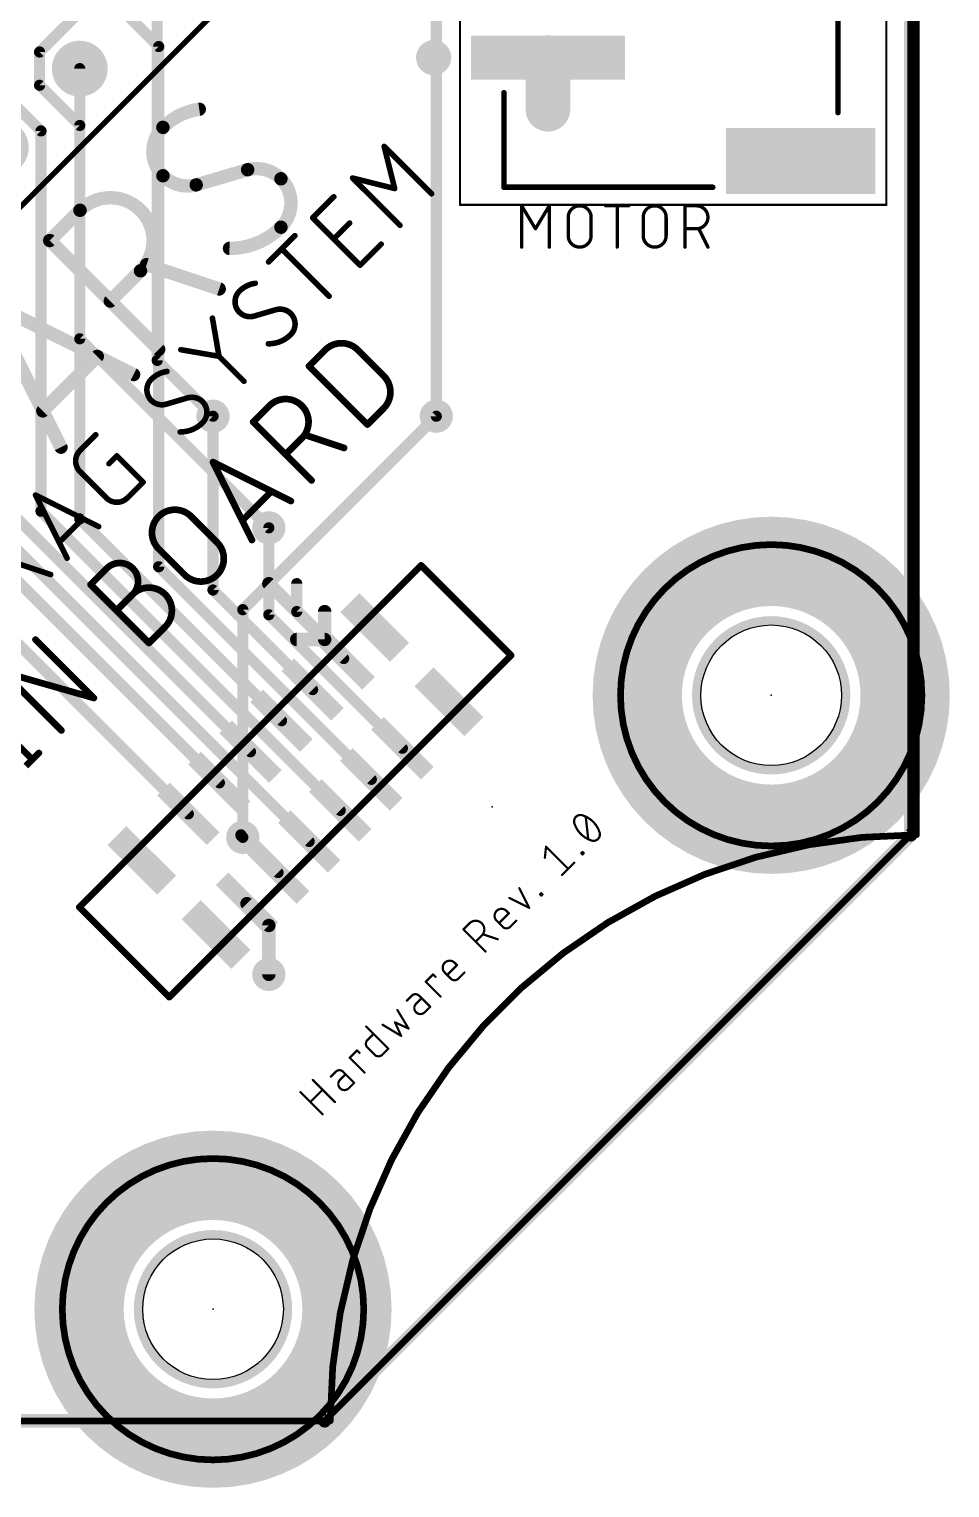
# Model space of a CAD drawing. Extents: x -0.06 to 2.46, y -0.06 to 2.46.
# Drawn here: x 1.635 to 2.46, y -0.06 to 1.247 of the extents above; entities that cross this region are included whole.
import ezdxf

# ---------------------------------------------------------------- set-up
doc = ezdxf.new("R2010")
doc.units = 0
for name, color, linetype in [('1', 22, 'CONTINUOUS'), ('16', 175, 'CONTINUOUS'), ('17', 82, 'CONTINUOUS'), ('18', 82, 'CONTINUOUS'), ('20', 30, 'CONTINUOUS'), ('21', 253, 'CONTINUOUS'), ('23', 7, 'CONTINUOUS'), ('39', 22, 'CONTINUOUS'), ('40', 175, 'CONTINUOUS'), ('41', 22, 'CONTINUOUS'), ('42', 175, 'CONTINUOUS'), ('43', 82, 'CONTINUOUS')]:
    doc.layers.add(name, color=color, linetype=linetype)

# ---------------------------------------------------------------- blocks, each defined once
blk = doc.blocks.new('RECT')
blk.add_solid([(-0.5, -0.5), (0.5, -0.5), (-0.5, 0.5), (0.5, 0.5)])
blk = doc.blocks.new('ROUNDP')
at = {"const_width": 0.5}
blk.add_lwpolyline([(0, -0.25, 1), (0, 0.25, 1), (0, -0.25)], format="xyb", dxfattribs=at)
blk = doc.blocks.new('ROUNDV')
at = {"const_width": 0.5}
blk.add_lwpolyline([(0, -0.25, 1), (0, 0.25, 1), (0, -0.25)], format="xyb", dxfattribs=at)

msp = doc.modelspace()

# ---------------------------------------------------------------- linework, layer by layer
at = {"layer": '1'}
for points, const_width in [([(2.425, 0.525), (2.425, 2.425)], 0.012), ([(2, 0.9), (2, 1.530761)], 0.01), ([(1.751346, 1.231195), (1.715345, 1.267195)], 0.01), ([(1.644635, 1.226308), (1.680635, 1.262308)], 0.01), ([(1.644635, 1.196484), (1.644635, 1.226308)], 0.01), ([(1.751346, 0.765138), (1.751346, 1.231195)], 0.01), ([(2.1, 1.22126), (2.1, 1.175)], 0.04), ([(1.680635, 1.160484), (1.644635, 1.196484)], 0.01), ([(1.645925, 1.155597), (1.625, 1.176522)], 0.01), ([(1.680635, 0.80801), (1.680635, 1.160484)], 0.01), ([(1.645925, 0.814881), (1.645925, 1.155597)], 0.01), ([(1.805708, 0.571581), (1.427, 0.950289)], 0.01), ([(1.8, 0.744322), (1.8, 0.9)], 0.01), ([(1.77787, 0.543742), (1.429058, 0.892553)], 0.01), ([(1.525, 0.880128), (1.886096, 0.519032)], 0.01), ([(1.833547, 0.599419), (1.575214, 0.857753)], 0.01), ([(1.913935, 0.546871), (1.645925, 0.814881)], 0.01), ([(1.861386, 0.627258), (1.680635, 0.80801)], 0.01), ([(1.85, 0.722161), (1.85, 0.8)], 0.01), ([(1.941774, 0.57471), (1.751346, 0.765138)], 0.01), ([(1.889225, 0.655097), (1.8, 0.744322)], 0.01), ([(1.875, 0.725), (1.875, 0.75)], 0.01), ([(1.969612, 0.602549), (1.85, 0.722161)], 0.01), ([(1.917064, 0.682936), (1.875, 0.725)], 0.01), ([(1.825, 0.52445), (1.825, 0.525)], 0.01), ([(1.858257, 0.491193), (1.825, 0.52445)], 0.01), ([(1.825, 0.52445), (1.825, 0.52445)], 0.01), ([(1.825, 0.52445), (1.82669, 0.52276)], 0.01), ([(1.9, 0), (2.425, 0.525)], 0.012), ([(1.830418, 0.463354), (1.85, 0.443773)], 0.012), ([(1.85, 0.443773), (1.85, 0.4)], 0.012), ([(0, 0), (1.9, 0)], 0.012)]:
    msp.add_lwpolyline(points, dxfattribs=dict(at, const_width=const_width))
for points, const_width in [([(1.647135, 1.226308, 1), (1.642135, 1.226308)], 0.005), ([(1.642867, 1.228076, 1), (1.646402, 1.22454)], 0.005), ([(1.753846, 1.231195, 1), (1.748846, 1.231195)], 0.005), ([(1.749578, 1.229427, 1), (1.753113, 1.232963)], 0.005), ([(2.11, 1.22126, 1), (2.09, 1.22126)], 0.02), ([(1.646402, 1.198252, 1), (1.642867, 1.194717)], 0.005), ([(1.642135, 1.196484, 1), (1.647135, 1.196484)], 0.005), ([(2.09, 1.175, 1), (2.11, 1.175)], 0.02), ([(1.683135, 1.160484, 1), (1.678135, 1.160484)], 0.005), ([(1.678867, 1.158716, 1), (1.682403, 1.162252)], 0.005), ([(1.648425, 1.155597, 1), (1.643425, 1.155597)], 0.005), ([(1.644157, 1.153829, 1), (1.647692, 1.157365)], 0.005), ([(1.8025, 0.9, 1), (1.7975, 0.9)], 0.005), ([(1.9975, 0.9, 1), (2.0025, 0.9)], 0.005), ([(1.647692, 0.816649, 1), (1.644157, 0.813113)], 0.005), ([(1.643425, 0.814881, 1), (1.648425, 0.814881)], 0.005), ([(1.682403, 0.809777, 1), (1.678867, 0.806242)], 0.005), ([(1.678135, 0.80801, 1), (1.683135, 0.80801)], 0.005), ([(1.8525, 0.8, 1), (1.8475, 0.8)], 0.005), ([(1.753113, 0.766905, 1), (1.749578, 0.76337)], 0.005), ([(1.748846, 0.765138, 1), (1.753846, 0.765138)], 0.005), ([(1.801768, 0.74609, 1), (1.798232, 0.742554)], 0.005), ([(1.7975, 0.744322, 1), (1.8025, 0.744322)], 0.005), ([(1.8775, 0.75, 1), (1.8725, 0.75)], 0.005), ([(1.851768, 0.723929, 1), (1.848232, 0.720393)], 0.005), ([(1.8475, 0.722161, 1), (1.8525, 0.722161)], 0.005), ([(1.876768, 0.726768, 1), (1.873232, 0.723232)], 0.005), ([(1.8725, 0.725, 1), (1.8775, 0.725)], 0.005), ([(1.915296, 0.681168, 1), (1.918832, 0.684704)], 0.005), ([(1.887457, 0.653329, 1), (1.890993, 0.656865)], 0.005), ([(1.859618, 0.625491, 1), (1.863154, 0.629026)], 0.005), ([(1.83178, 0.597652, 1), (1.835315, 0.601187)], 0.005), ([(1.967845, 0.600781, 1), (1.97138, 0.604316)], 0.005), ([(1.803941, 0.569813, 1), (1.807476, 0.573348)], 0.005), ([(1.940006, 0.572942, 1), (1.943541, 0.576477)], 0.005), ([(1.912167, 0.545103, 1), (1.915703, 0.548639)], 0.005), ([(1.776102, 0.541974, 1), (1.779637, 0.54551)], 0.005), ([(1.8275, 0.525, 1), (1.8225, 0.525)], 0.005), ([(1.826768, 0.526218, 1), (1.823232, 0.522683)], 0.005), ([(1.8275, 0.52445, 1), (1.8225, 0.52445)], 0.005), ([(1.826768, 0.526218, 1), (1.823232, 0.522682)], 0.005), ([(1.8225, 0.52445, 1), (1.8275, 0.52445)], 0.005), ([(1.8225, 0.52445, 1), (1.8275, 0.52445)], 0.005), ([(1.824922, 0.520992, 1), (1.828458, 0.524528)], 0.005), ([(1.884328, 0.517264, 1), (1.887864, 0.5208)], 0.005), ([(2.422, 0.525, 1), (2.428, 0.525)], 0.006), ([(2.427121, 0.522879, 1), (2.422879, 0.527121)], 0.006), ([(1.856489, 0.489425, 1), (1.860025, 0.492961)], 0.005), ([(1.83254, 0.465476, 1), (1.828297, 0.461233)], 0.006), ([(1.853, 0.443773, 1), (1.847, 0.443773)], 0.006), ([(1.847879, 0.441651, 1), (1.852121, 0.445894)], 0.006), ([(1.847, 0.4, 1), (1.853, 0.4)], 0.006), ([(1.897879, 0.002121, 1), (1.902121, -0.002121)], 0.006), ([(1.9, -0.003, 1), (1.9, 0.003)], 0.006)]:
    msp.add_lwpolyline(points, format="xyb", dxfattribs=dict(at, const_width=const_width))
at = {"layer": '16'}
for points, const_width in [([(2.425, 0.525), (2.425, 2.425)], 0.006), ([(1.75, 0.95), (1.75, 1.280761)], 0.01), ([(1.680635, 0.969365), (1.680635, 1.211396)], 0.01), ([(1.85, 0.8), (1.680635, 0.969365)], 0.01), ([(1.8, 0.9), (1.75, 0.95)], 0.01), ([(1.82669, 0.72669), (2, 0.9)], 0.01), ([(1.82669, 0.52276), (1.82669, 0.72669)], 0.01), ([(1.9, 0), (2.425, 0.525)], 0.006), ([(0, 0), (1.9, 0)], 0.006)]:
    msp.add_lwpolyline(points, dxfattribs=dict(at, const_width=const_width))
for points, const_width in [([(1.683135, 1.211396, 1), (1.678135, 1.211396)], 0.005), ([(1.682403, 0.971133, 1), (1.678867, 0.967597)], 0.005), ([(1.678135, 0.969365, 1), (1.683135, 0.969365)], 0.005), ([(1.751768, 0.951768, 1), (1.748232, 0.948232)], 0.005), ([(1.7475, 0.95, 1), (1.7525, 0.95)], 0.005), ([(1.798232, 0.898232, 1), (1.801768, 0.901768)], 0.005), ([(2.001768, 0.898232, 1), (1.998232, 0.901768)], 0.005), ([(1.848232, 0.798232, 1), (1.851768, 0.801768)], 0.005), ([(1.82919, 0.72669, 1), (1.82419, 0.72669)], 0.005), ([(1.824922, 0.728458, 1), (1.828458, 0.724922)], 0.005), ([(1.82419, 0.52276, 1), (1.82919, 0.52276)], 0.005), ([(2.4235, 0.525, 1), (2.4265, 0.525)], 0.003), ([(2.426061, 0.523939, 1), (2.423939, 0.526061)], 0.003), ([(1.898939, 0.001061, 1), (1.901061, -0.001061)], 0.003), ([(1.9, -0.0015, 1), (1.9, 0.0015)], 0.003)]:
    msp.add_lwpolyline(points, format="xyb", dxfattribs=dict(at, const_width=const_width))
at = {"layer": '20'}
for points, const_width in [([(2.43, 2.43, 0.414214), (0, 0)], 0.006), ([(2.43, 0.525, 0.414214), (1.905, 0)], 0.006), ([(2.4285, 0.525, 1), (2.4315, 0.525)], 0.003), ([(2.43, 0.5235, 1), (2.43, 0.5265)], 0.003), ([(1.9035, 0, 1), (1.9065, 0)], 0.003), ([(1.905, -0.0015, 1), (1.905, 0.0015)], 0.003)]:
    msp.add_lwpolyline(points, format="xyb", dxfattribs=dict(at, const_width=const_width))
at = {"layer": '20', "const_width": 0.006}
for points in [[(2.43, 0.525), (2.43, 2.43)], [(0, 0), (1.905, 0)]]:
    msp.add_lwpolyline(points, dxfattribs=at)
at = {"layer": '20'}
for centre in [(2.3, 0.65), (1.8, 0.1)]:
    msp.add_circle(centre, 0.062992, dxfattribs=at)
at = {"layer": '21'}
for points, const_width in [([(2.317031, 1.777081), (0.619975, 0.080025)], 0.005), ([(2.359843, 1.429921), (2.359843, 1.172047)], 0.005), ([(2.06063, 1.189764), (2.06063, 1.105118)], 0.005), ([(1.962754, 1.104001), (1.953326, 1.141714)], 0.005), ([(1.953326, 1.141714), (1.995752, 1.099288)], 0.005), ([(1.831032, 1.120835), (1.784952, 1.107282)], 0.012), ([(1.967468, 1.071003), (1.925041, 1.11343)], 0.005), ([(1.925041, 1.11343), (1.962754, 1.104001)], 0.005), ([(1.889352, 1.077741), (1.908209, 1.096597)], 0.005), ([(2.06063, 1.105118), (2.247638, 1.105118)], 0.005), ([(1.653759, 1.057406), (1.680865, 1.084512)], 0.012), ([(2.0765, 1.0515), (2.0765, 1.0885)], 0.003), ([(2.0765, 1.0885), (2.088833, 1.067944)], 0.003), ([(2.088833, 1.067944), (2.101167, 1.0885)], 0.003), ([(2.101167, 1.0885), (2.101167, 1.0515)], 0.003), ([(2.151755, 1.0885), (2.172311, 1.0885)], 0.003), ([(2.162033, 1.0515), (2.162033, 1.0885)], 0.003), ([(2.22278, 1.0515), (2.22278, 1.0885)], 0.003), ([(2.22278, 1.0885), (2.233057, 1.0885)], 0.003), ([(1.931779, 1.035314), (1.889352, 1.077741)], 0.005), ([(1.908209, 1.058885), (1.922351, 1.073027)], 0.005), ([(2.118155, 1.061778), (2.118155, 1.078222)], 0.003), ([(2.138711, 1.078222), (2.138711, 1.061778)], 0.003), ([(2.185355, 1.061778), (2.185355, 1.078222)], 0.003), ([(2.205911, 1.078222), (2.205911, 1.061778)], 0.003), ([(1.75134, 0.959825), (1.653759, 1.057406)], 0.012), ([(1.849793, 1.038181), (1.873363, 1.061751)], 0.005), ([(2.233057, 1.067944), (2.22278, 1.067944)], 0.003), ([(2.243335, 1.0515), (2.235113, 1.067944)], 0.003), ([(1.904004, 1.00754), (1.861578, 1.049966)], 0.005), ([(1.950635, 1.054171), (1.931779, 1.035314)], 0.005), ([(1.735076, 1.0303), (1.707971, 1.003194)], 0.012), ([(1.805551, 1.014037), (1.740497, 1.035721)], 0.012), ([(1.663802, 0.872287), (1.598748, 1.002395)], 0.012), ([(1.598748, 1.002395), (1.728856, 0.937341)], 0.012), ([(1.856637, 0.995528), (1.836603, 0.989636)], 0.005), ([(1.805369, 0.953688), (1.799476, 0.987865)], 0.005), ([(1.696329, 0.953604), (1.647538, 0.904814)], 0.012), ([(1.771192, 0.95958), (1.805369, 0.953688)], 0.005), ([(1.827761, 0.931296), (1.805369, 0.953688)], 0.005), ([(1.886008, 0.944902), (1.900543, 0.959437)], 0.006), ([(1.929613, 0.959437), (1.952869, 0.936181)], 0.006), ([(1.938334, 0.892577), (1.886008, 0.944902)], 0.006), ([(1.777671, 0.916561), (1.757636, 0.910669)], 0.005), ([(1.835956, 0.89485), (1.850491, 0.909385)], 0.006), ([(1.952869, 0.907111), (1.938334, 0.892577)], 0.006), ([(1.888282, 0.842525), (1.835956, 0.89485)], 0.006), ([(1.680865, 0.869253), (1.695007, 0.883395)], 0.005), ([(1.879561, 0.880315), (1.865026, 0.86578)], 0.006), ([(1.917352, 0.871594), (1.882468, 0.883222)], 0.006), ([(1.706792, 0.857468), (1.713863, 0.864539)], 0.005), ([(1.713863, 0.864539), (1.737433, 0.840969)], 0.005), ([(1.704435, 0.826827), (1.680865, 0.850397)], 0.005), ([(1.834875, 0.789117), (1.799991, 0.858885)], 0.006), ([(1.799991, 0.858885), (1.869758, 0.824001)], 0.006), ([(1.737433, 0.840969), (1.723291, 0.826827)], 0.005), ([(1.6693, 0.772835), (1.641016, 0.829404)], 0.005), ([(1.641016, 0.829404), (1.697584, 0.80112)], 0.005), ([(1.852316, 0.832722), (1.826154, 0.806559)], 0.006), ([(1.683442, 0.808191), (1.662229, 0.786977)], 0.005), ([(1.780406, 0.810231), (1.803662, 0.786975)], 0.006), ([(1.774592, 0.757905), (1.751336, 0.781161)], 0.006), ([(1.654622, 0.758158), (1.626338, 0.767586)], 0.005), ([(1.98636, 0.766375), (1.680183, 0.460197)], 0.006), ([(1.690286, 0.74918), (1.704821, 0.763715)], 0.006), ([(2.06697, 0.685764), (1.98636, 0.766375)], 0.006), ([(1.742612, 0.696854), (1.690286, 0.74918)], 0.006), ([(1.9, 0.7), (1.85, 0.75)], 0.012), ([(1.713542, 0.725924), (1.728077, 0.740459)], 0.006), ([(1.9, 0.7), (1.9, 0.725)], 0.012), ([(1.757147, 0.711389), (1.742612, 0.696854)], 0.006), ([(1.9, 0.7), (1.875, 0.7)], 0.012), ([(1.693318, 0.64756), (1.640992, 0.699886)], 0.006), ([(1.760793, 0.379587), (2.06697, 0.685764)], 0.006), ([(1.664248, 0.61849), (1.611922, 0.670816)], 0.006), ([(1.611922, 0.670816), (1.693318, 0.64756)], 0.006), ([(1.585911, 0.644806), (1.638237, 0.59248)], 0.006), ([(1.632423, 0.586666), (1.644051, 0.598294)], 0.006), ([(2.136087, 0.521301), (2.133888, 0.5411)], 0.002), ([(2.09726, 0.504472), (2.09836, 0.514372)], 0.002), ([(2.09836, 0.514372), (2.118159, 0.494573)], 0.002), ([(2.129873, 0.508487), (2.130973, 0.509587)], 0.002), ([(2.130973, 0.509587), (2.132073, 0.508487)], 0.002), ([(2.112659, 0.489073), (2.123658, 0.500073)], 0.002), ([(2.130973, 0.507387), (2.129873, 0.508487)], 0.002), ([(2.132073, 0.508487), (2.130973, 0.507387)], 0.002), ([(2.083158, 0.459572), (2.074358, 0.477171)], 0.002), ([(2.092963, 0.471577), (2.094063, 0.472677)], 0.002), ([(2.094063, 0.470477), (2.092963, 0.471577)], 0.002), ([(2.094063, 0.472677), (2.095162, 0.471577)], 0.002), ([(2.095162, 0.471577), (2.094063, 0.470477)], 0.002), ([(1.680183, 0.460197), (1.760793, 0.379587)], 0.006), ([(2.062848, 0.456861), (2.065048, 0.454662)], 0.002), ([(2.065559, 0.468371), (2.083158, 0.459572)], 0.002), ([(2.024243, 0.440255), (2.029743, 0.445755)], 0.002), ([(2.059548, 0.442562), (2.054049, 0.448062)], 0.002), ([(2.065048, 0.454662), (2.056249, 0.445862)], 0.002), ([(2.071648, 0.448062), (2.066148, 0.442562)], 0.002), ([(2.044042, 0.420456), (2.024243, 0.440255)], 0.002), ([(2.040742, 0.434755), (2.035242, 0.429256)], 0.002), ([(2.055041, 0.431456), (2.041842, 0.435855)], 0.002), ([(2.018592, 0.408205), (2.009792, 0.399406)], 0.002), ([(2.016392, 0.410405), (2.018592, 0.408205)], 0.002), ([(1.990567, 0.393379), (1.997166, 0.399979)], 0.002), ([(2.003766, 0.38018), (1.990567, 0.393379)], 0.002), ([(1.997166, 0.399979), (1.999366, 0.397779)], 0.002), ([(2.013092, 0.396106), (2.007592, 0.401606)], 0.002), ([(2.025191, 0.401606), (2.019692, 0.396106)], 0.002), ([(1.978056, 0.380868), (1.973656, 0.376469)], 0.002), ([(1.986855, 0.378669), (1.981906, 0.373719)], 0.002), ([(1.994555, 0.370969), (1.984655, 0.380868)], 0.002), ([(1.97509, 0.351504), (1.96519, 0.368003)], 0.002), ([(1.989605, 0.366019), (1.994555, 0.370969)], 0.002), ([(1.937209, 0.353221), (1.957008, 0.333422)], 0.002), ([(1.951991, 0.354804), (1.96849, 0.344904)], 0.002), ([(1.96849, 0.344904), (1.96299, 0.357004)], 0.002), ([(1.96299, 0.357004), (1.97509, 0.351504)], 0.002), ([(1.938309, 0.341122), (1.943809, 0.346621)], 0.002), ([(1.922473, 0.325286), (1.929073, 0.331886)], 0.002), ([(1.929073, 0.331886), (1.931273, 0.329686)], 0.002), ([(1.944909, 0.327922), (1.938309, 0.334522)], 0.002), ([(1.957008, 0.333422), (1.951508, 0.327922)], 0.002), ([(1.909962, 0.312775), (1.905563, 0.308375)], 0.002), ([(1.926461, 0.302876), (1.916562, 0.312775)], 0.002), ([(1.935673, 0.312087), (1.922473, 0.325286)], 0.002), ([(1.889397, 0.305409), (1.909196, 0.28561)], 0.002), ([(1.918762, 0.310575), (1.913812, 0.305625)], 0.002), ([(1.921512, 0.297926), (1.926461, 0.302876)], 0.002), ([(1.898197, 0.274611), (1.878398, 0.29441)], 0.002), ([(1.887197, 0.28561), (1.898197, 0.29661)], 0.002)]:
    msp.add_lwpolyline(points, dxfattribs=dict(at, const_width=const_width))
for points, const_width in [([(1.997638, 1.213386, 1), (1.997638, 1.229134, 1), (1.997638, 1.213386)], 0.015748), ([(2.06188, 1.189764, 1), (2.05938, 1.189764)], 0.0025), ([(1.787663, 1.175046, 0.162273), (1.755136, 1.158783)], 0.012), ([(1.788087, 1.172076, 1), (1.787239, 1.178016)], 0.006), ([(1.755136, 1.158783, 0.41422), (1.755136, 1.115414)], 0.012), ([(1.753015, 1.160904, 1), (1.757257, 1.156662)], 0.006), ([(1.757257, 1.156662, 1), (1.753015, 1.160904)], 0.006), ([(2.358593, 1.172047, 1), (2.361093, 1.172047)], 0.0025), ([(1.954538, 1.142017, 1), (1.952113, 1.141411)], 0.0025), ([(1.954209, 1.142598, 1), (1.952442, 1.14083)], 0.0025), ([(1.860849, 1.112703, 0.265555), (1.831032, 1.120835)], 0.012), ([(1.830282, 1.123739, 1), (1.831783, 1.11793)], 0.006), ([(1.831879, 1.117957, 1), (1.830186, 1.123713)], 0.006), ([(1.755136, 1.115414, 0.265573), (1.784952, 1.107282)], 0.012), ([(1.757257, 1.117535, 1), (1.753015, 1.113292)], 0.006), ([(1.753015, 1.113292, 1), (1.757257, 1.117535)], 0.006), ([(1.784106, 1.11016, 1), (1.785799, 1.104404)], 0.006), ([(1.785703, 1.104378, 1), (1.784202, 1.110187)], 0.006), ([(1.860849, 1.069334, 0.414207), (1.860849, 1.112703)], 0.012), ([(1.86297, 1.114824, 1), (1.858727, 1.110582)], 0.006), ([(1.858727, 1.110582, 1), (1.86297, 1.114824)], 0.006), ([(1.925925, 1.114314, 1), (1.924157, 1.112546)], 0.0025), ([(1.925345, 1.114642, 1), (1.924738, 1.112217)], 0.0025), ([(1.735076, 1.0303, 0.999998), (1.680865, 1.084512)], 0.012), ([(1.909092, 1.095713, 1), (1.907325, 1.097481)], 0.0025), ([(1.961541, 1.103698, 1), (1.963966, 1.104305)], 0.0025), ([(1.962451, 1.102789, 1), (1.963057, 1.105214)], 0.0025), ([(1.994868, 1.098404, 1), (1.996636, 1.100171)], 0.0025), ([(2.06063, 1.106368, 1), (2.06063, 1.103868)], 0.0025), ([(2.05938, 1.105118, 1), (2.06188, 1.105118)], 0.0025), ([(2.247638, 1.103868, 1), (2.247638, 1.106368)], 0.0025), ([(1.678743, 1.086633, 1), (1.682986, 1.08239)], 0.006), ([(1.682986, 1.08239, 1), (1.678743, 1.086633)], 0.006), ([(2.07725, 1.0885, 1), (2.07575, 1.0885)], 0.0015), ([(2.077143, 1.088886, 1), (2.075857, 1.088114)], 0.0015), ([(2.101917, 1.0885, 1), (2.100417, 1.0885)], 0.0015), ([(2.10181, 1.088114, 1), (2.100523, 1.088886)], 0.0015), ([(2.138711, 1.078222, 1), (2.118155, 1.078222)], 0.003), ([(2.151755, 1.08925, 1), (2.151755, 1.08775)], 0.0015), ([(2.162783, 1.0885, 1), (2.161283, 1.0885)], 0.0015), ([(2.172311, 1.08775, 1), (2.172311, 1.08925)], 0.0015), ([(2.205911, 1.078222, 1), (2.185355, 1.078222)], 0.003), ([(2.22353, 1.0885, 1), (2.22203, 1.0885)], 0.0015), ([(2.22278, 1.08925, 1), (2.22278, 1.08775)], 0.0015), ([(2.233057, 1.067944, 1), (2.233057, 1.0885)], 0.003), ([(2.233057, 1.08925, 1), (2.233057, 1.08775)], 0.0015), ([(2.233057, 1.08775, 1), (2.233057, 1.08925)], 0.0015), ([(1.814769, 1.05036, 0.200005), (1.860849, 1.069334)], 0.012), ([(1.858727, 1.071455, 1), (1.86297, 1.067213)], 0.006), ([(1.86297, 1.067213, 1), (1.858727, 1.071455)], 0.006), ([(1.890236, 1.078625, 1), (1.888469, 1.076857)], 0.0025), ([(1.888469, 1.078625, 1), (1.890236, 1.076857)], 0.0025), ([(1.923235, 1.072143, 1), (1.921467, 1.073911)], 0.0025), ([(1.966584, 1.070119, 1), (1.968352, 1.071887)], 0.0025), ([(2.118905, 1.078222, 1), (2.117405, 1.078222)], 0.0015), ([(2.117405, 1.078222, 1), (2.118905, 1.078222)], 0.0015), ([(2.139461, 1.078222, 1), (2.137961, 1.078222)], 0.0015), ([(2.137961, 1.078222, 1), (2.139461, 1.078222)], 0.0015), ([(2.186105, 1.078222, 1), (2.184605, 1.078222)], 0.0015), ([(2.184605, 1.078222, 1), (2.186105, 1.078222)], 0.0015), ([(2.206661, 1.078222, 1), (2.205161, 1.078222)], 0.0015), ([(2.205161, 1.078222, 1), (2.206661, 1.078222)], 0.0015), ([(1.65588, 1.059527, 1), (1.651638, 1.055285)], 0.006), ([(1.651638, 1.059527, 1), (1.65588, 1.055285)], 0.006), ([(1.874247, 1.060868, 1), (1.872479, 1.062635)], 0.0025), ([(1.907325, 1.059768, 1), (1.909093, 1.058001)], 0.0025), ([(2.08819, 1.06833, 1), (2.089476, 1.067559)], 0.0015), ([(2.08819, 1.067559, 1), (2.089476, 1.06833)], 0.0015), ([(2.118155, 1.061778, 1), (2.138711, 1.061778)], 0.003), ([(2.118905, 1.061778, 1), (2.117405, 1.061778)], 0.0015), ([(2.117405, 1.061778, 1), (2.118905, 1.061778)], 0.0015), ([(2.139461, 1.061778, 1), (2.137961, 1.061778)], 0.0015), ([(2.137961, 1.061778, 1), (2.139461, 1.061778)], 0.0015), ([(2.185355, 1.061778, 1), (2.205911, 1.061778)], 0.003), ([(2.186105, 1.061778, 1), (2.184605, 1.061778)], 0.0015), ([(2.184605, 1.061778, 1), (2.186105, 1.061778)], 0.0015), ([(2.206661, 1.061778, 1), (2.205161, 1.061778)], 0.0015), ([(2.205161, 1.061778, 1), (2.206661, 1.061778)], 0.0015), ([(2.22278, 1.068694, 1), (2.22278, 1.067194)], 0.0015), ([(2.233057, 1.068694, 1), (2.233057, 1.067194)], 0.0015), ([(2.233057, 1.067194, 1), (2.233057, 1.068694)], 0.0015), ([(2.235784, 1.06828, 1), (2.234442, 1.067609)], 0.0015), ([(1.814781, 1.05336, 1), (1.814756, 1.04736)], 0.006), ([(1.862462, 1.05085, 1), (1.860694, 1.049082)], 0.0025), ([(1.951519, 1.053287, 1), (1.949751, 1.055054)], 0.0025), ([(2.07575, 1.0515, 1), (2.07725, 1.0515)], 0.0015), ([(2.100417, 1.0515, 1), (2.101917, 1.0515)], 0.0015), ([(2.161283, 1.0515, 1), (2.162783, 1.0515)], 0.0015), ([(2.22203, 1.0515, 1), (2.22353, 1.0515)], 0.0015), ([(2.242664, 1.051165, 1), (2.244006, 1.051835)], 0.0015), ([(1.732955, 1.032421, 1), (1.737198, 1.028179)], 0.006), ([(1.737198, 1.028179, 1), (1.732955, 1.032421)], 0.006), ([(1.741446, 1.038567, 1), (1.739549, 1.032875)], 0.006), ([(1.848909, 1.039065, 1), (1.850677, 1.037297)], 0.0025), ([(1.930895, 1.036198, 1), (1.932663, 1.034431)], 0.0025), ([(1.930895, 1.034431, 1), (1.932663, 1.036198)], 0.0025), ([(1.804602, 1.01119, 1), (1.8065, 1.016883)], 0.006), ([(1.837781, 1.019098, 0.162281), (1.823639, 1.012027)], 0.005), ([(1.837958, 1.017861, 1), (1.837604, 1.020336)], 0.0025), ([(1.705849, 1.005316, 1), (1.710092, 1.001073)], 0.006), ([(1.823639, 1.012027, 0.414214), (1.823639, 0.993171)], 0.005), ([(1.822755, 1.012911, 1), (1.824523, 1.011144)], 0.0025), ([(1.824523, 1.011144, 1), (1.822755, 1.012911)], 0.0025), ([(1.90312, 1.006656, 1), (1.904888, 1.008424)], 0.0025), ([(1.823639, 0.993171, 0.265567), (1.836603, 0.989636)], 0.005), ([(1.824523, 0.994055, 1), (1.822755, 0.992287)], 0.0025), ([(1.822755, 0.992287, 1), (1.824523, 0.994055)], 0.0025), ([(1.869601, 0.991993, 0.265563), (1.856637, 0.995528)], 0.005), ([(1.856325, 0.996738, 1), (1.85695, 0.994318)], 0.0025), ([(1.85699, 0.994329, 1), (1.856285, 0.996727)], 0.0025), ([(1.869601, 0.973137, 0.414214), (1.869601, 0.991993)], 0.005), ([(1.870485, 0.992877, 1), (1.868717, 0.991109)], 0.0025), ([(1.868717, 0.991109, 1), (1.870485, 0.992877)], 0.0025), ([(1.800708, 0.988077, 1), (1.798244, 0.987652)], 0.0025), ([(1.83625, 0.990835, 1), (1.836955, 0.988436)], 0.0025), ([(1.836915, 0.988425, 1), (1.83629, 0.990846)], 0.0025), ([(1.849566, 0.964887, 0.199999), (1.869601, 0.973137)], 0.005), ([(1.849572, 0.966137, 1), (1.849561, 0.963637)], 0.0025), ([(1.868717, 0.97402, 1), (1.870485, 0.972253)], 0.0025), ([(1.870485, 0.972253, 1), (1.868717, 0.97402)], 0.0025), ([(1.929613, 0.959437, 0.414216), (1.900543, 0.959437)], 0.006), ([(1.69845, 0.951483, 1), (1.694207, 0.955726)], 0.006), ([(1.749218, 0.957704, 1), (1.753461, 0.961946)], 0.006), ([(1.771404, 0.960812, 1), (1.77098, 0.958349)], 0.0025), ([(1.806253, 0.954572, 1), (1.804485, 0.952804)], 0.0025), ([(1.804137, 0.953475, 1), (1.806601, 0.9539)], 0.0025), ([(1.805156, 0.952456, 1), (1.805581, 0.95492)], 0.0025), ([(1.899482, 0.960498, 1), (1.901603, 0.958377)], 0.003), ([(1.901603, 0.958377, 1), (1.899482, 0.960498)], 0.003), ([(1.930674, 0.960498, 1), (1.928552, 0.958377)], 0.003), ([(1.928552, 0.958377, 1), (1.930674, 0.960498)], 0.003), ([(1.727514, 0.934658, 1), (1.730197, 0.940024)], 0.006), ([(1.758814, 0.940132, 0.162281), (1.744672, 0.933061)], 0.005), ([(1.758991, 0.938894, 1), (1.758638, 0.941369)], 0.0025), ([(1.887069, 0.945963, 1), (1.884947, 0.943842)], 0.003), ([(1.884947, 0.945963, 1), (1.887069, 0.943842)], 0.003), ([(1.744672, 0.933061, 0.414214), (1.744672, 0.914204)], 0.005), ([(1.743788, 0.933945, 1), (1.745556, 0.932177)], 0.0025), ([(1.745556, 0.932177, 1), (1.743788, 0.933945)], 0.0025), ([(1.826877, 0.930412, 1), (1.828644, 0.93218)], 0.0025), ([(1.95393, 0.937242, 1), (1.951808, 0.935121)], 0.003), ([(1.952869, 0.907111, 0.414214), (1.952869, 0.936181)], 0.006), ([(1.951808, 0.935121, 1), (1.95393, 0.937242)], 0.003), ([(1.744672, 0.914204, 0.265567), (1.757636, 0.910669)], 0.005), ([(1.745556, 0.915088, 1), (1.743788, 0.91332)], 0.0025), ([(1.743788, 0.91332, 1), (1.745556, 0.915088)], 0.0025), ([(1.777358, 0.917772, 1), (1.777983, 0.915351)], 0.0025), ([(1.790634, 0.913026, 0.265563), (1.777671, 0.916561)], 0.005), ([(1.778023, 0.915362, 1), (1.777318, 0.917761)], 0.0025), ([(1.790634, 0.89417, 0.414214), (1.790634, 0.913026)], 0.005), ([(1.791518, 0.91391, 1), (1.78975, 0.912142)], 0.0025), ([(1.78975, 0.912142, 1), (1.791518, 0.91391)], 0.0025), ([(1.879561, 0.880315, 1.000006), (1.850491, 0.909385)], 0.006), ([(1.645417, 0.906935, 1), (1.64966, 0.902693)], 0.006), ([(1.757283, 0.911868, 1), (1.757989, 0.90947)], 0.0025), ([(1.757949, 0.909459, 1), (1.757323, 0.911879)], 0.0025), ([(1.84943, 0.910446, 1), (1.851551, 0.908325)], 0.003), ([(1.851551, 0.908325, 1), (1.84943, 0.910446)], 0.003), ([(1.951808, 0.908172, 1), (1.95393, 0.906051)], 0.003), ([(1.953929, 0.906051, 1), (1.951808, 0.908172)], 0.003), ([(1.7706, 0.88592, 0.199999), (1.790634, 0.89417)], 0.005), ([(1.78975, 0.895054, 1), (1.791518, 0.893286)], 0.0025), ([(1.791518, 0.893286, 1), (1.78975, 0.895054)], 0.0025), ([(1.837017, 0.895911, 1), (1.834895, 0.89379)], 0.003), ([(1.834895, 0.895911, 1), (1.837017, 0.89379)], 0.003), ([(1.937273, 0.893637, 1), (1.939395, 0.891516)], 0.003), ([(1.937273, 0.891516, 1), (1.939395, 0.893637)], 0.003), ([(1.661119, 0.870946, 1), (1.666485, 0.873629)], 0.006), ([(1.695891, 0.882512, 1), (1.694123, 0.884279)], 0.0025), ([(1.770605, 0.88717, 1), (1.770594, 0.88467)], 0.0025), ([(1.8785, 0.881376, 1), (1.880622, 0.879255)], 0.003), ([(1.880622, 0.879255, 1), (1.8785, 0.881376)], 0.003), ([(1.882942, 0.884645, 1), (1.881994, 0.881799)], 0.003), ([(1.680865, 0.869253, 0.414208), (1.680865, 0.850397)], 0.005), ([(1.679981, 0.870137, 1), (1.681749, 0.868369)], 0.0025), ([(1.681749, 0.868369, 1), (1.679981, 0.870137)], 0.0025), ([(1.714747, 0.865423, 1), (1.712979, 0.863655)], 0.0025), ([(1.714747, 0.863655, 1), (1.712979, 0.865423)], 0.0025), ([(1.863965, 0.866841, 1), (1.866087, 0.86472)], 0.003), ([(1.916877, 0.870171, 1), (1.917826, 0.873018)], 0.003), ([(1.681749, 0.851281, 1), (1.679981, 0.849513)], 0.0025), ([(1.679981, 0.849513, 1), (1.681749, 0.851281)], 0.0025), ([(1.705908, 0.858352, 1), (1.707676, 0.856584)], 0.0025), ([(1.800661, 0.860227, 1), (1.79932, 0.857543)], 0.003), ([(1.801332, 0.859556, 1), (1.798649, 0.858214)], 0.003), ([(1.738317, 0.840085, 1), (1.73655, 0.841853)], 0.0025), ([(1.73655, 0.840085, 1), (1.738317, 0.841853)], 0.0025), ([(1.887221, 0.841464, 1), (1.889343, 0.843585)], 0.003), ([(1.642134, 0.829963, 1), (1.639897, 0.828845)], 0.0025), ([(1.641575, 0.830522, 1), (1.640456, 0.828286)], 0.0025), ([(1.704435, 0.826827, 0.414212), (1.723291, 0.826827)], 0.005), ([(1.705319, 0.827711, 1), (1.703551, 0.825943)], 0.0025), ([(1.703551, 0.825943, 1), (1.705319, 0.827711)], 0.0025), ([(1.722407, 0.827711, 1), (1.724175, 0.825943)], 0.0025), ([(1.724175, 0.825943, 1), (1.722407, 0.827711)], 0.0025), ([(1.853377, 0.831662, 1), (1.851256, 0.833783)], 0.003), ([(1.869088, 0.82266, 1), (1.870429, 0.825343)], 0.003), ([(1.684326, 0.807307, 1), (1.682558, 0.809075)], 0.0025), ([(1.780406, 0.810231, 1.000002), (1.751336, 0.781161)], 0.006), ([(1.781467, 0.811291, 1), (1.779346, 0.80917)], 0.003), ([(1.779346, 0.80917, 1), (1.781467, 0.811291)], 0.003), ([(1.697025, 0.800002, 1), (1.698143, 0.802238)], 0.0025), ([(1.825093, 0.80762, 1), (1.827214, 0.805499)], 0.003), ([(1.661345, 0.787861, 1), (1.663113, 0.786094)], 0.0025), ([(1.752397, 0.782222, 1), (1.750276, 0.7801)], 0.003), ([(1.774592, 0.757905, 0.999998), (1.803662, 0.786975)], 0.006), ([(1.804723, 0.788036, 1), (1.802602, 0.785914)], 0.003), ([(1.802602, 0.785914, 1), (1.804723, 0.788036)], 0.003), ([(1.833533, 0.788447, 1), (1.836216, 0.789788)], 0.003), ([(2.3, 0.515, 1), (2.3, 0.785, 1), (2.3, 0.515)], 0.006), ([(1.668182, 0.772276, 1), (1.670418, 0.773394)], 0.0025), ([(1.728077, 0.740459, 0.999997), (1.704821, 0.763715)], 0.006), ([(1.750276, 0.7801, 1), (1.752397, 0.782222)], 0.003), ([(1.654227, 0.756972, 1), (1.655017, 0.759344)], 0.0025), ([(1.70376, 0.764776, 1), (1.705881, 0.762655)], 0.003), ([(1.705881, 0.762655, 1), (1.70376, 0.764776)], 0.003), ([(1.775653, 0.758965, 1), (1.773532, 0.756844)], 0.003), ([(1.773532, 0.756844, 1), (1.775653, 0.758966)], 0.003), ([(1.987421, 0.767435, 1), (1.9853, 0.765314)], 0.003), ([(1.987421, 0.765314, 1), (1.9853, 0.767435)], 0.003), ([(1.691346, 0.750241, 1), (1.689225, 0.74812)], 0.003), ([(1.689225, 0.750241, 1), (1.691346, 0.74812)], 0.003), ([(1.757147, 0.711389, 1.000002), (1.728077, 0.740459)], 0.006), ([(1.852121, 0.752121, 1), (1.847879, 0.747879)], 0.006), ([(1.727016, 0.74152, 1), (1.729137, 0.739399)], 0.003), ([(1.727016, 0.74152, 1), (1.729137, 0.739399)], 0.003), ([(1.729137, 0.739399, 1), (1.727016, 0.74152)], 0.003), ([(1.712481, 0.726985, 1), (1.714602, 0.724864)], 0.003), ([(1.903, 0.725, 1), (1.897, 0.725)], 0.006), ([(2.3, 0.583071, 1), (2.3, 0.716929, 1), (2.3, 0.583071)], 0.008), ([(1.756086, 0.71245, 1), (1.758207, 0.710328)], 0.003), ([(1.758207, 0.710329, 1), (1.756086, 0.71245)], 0.003), ([(1.875, 0.703, 1), (1.875, 0.697)], 0.006), ([(1.9, 0.697, 1), (1.9, 0.703)], 0.006), ([(1.642052, 0.700947, 1), (1.639931, 0.698826)], 0.003), ([(1.741551, 0.697915, 1), (1.743672, 0.695794)], 0.003), ([(1.741551, 0.695794, 1), (1.743672, 0.697915)], 0.003), ([(1.897, 0.7, 1), (1.903, 0.7)], 0.006), ([(1.897879, 0.697879, 1), (1.902121, 0.702121)], 0.006), ([(2.068031, 0.684704, 1), (2.06591, 0.686825)], 0.003), ([(2.06591, 0.684704, 1), (2.068031, 0.686825)], 0.003), ([(1.692257, 0.6465, 1), (1.694378, 0.648621)], 0.003), ([(1.692905, 0.646118, 1), (1.69373, 0.649003)], 0.003), ([(1.663187, 0.61743, 1), (1.665308, 0.619551)], 0.003), ([(1.645112, 0.597233, 1), (1.642991, 0.599355)], 0.003), ([(1.637177, 0.591419, 1), (1.639298, 0.593541)], 0.003), ([(2.125088, 0.5411, 0.320478), (2.123988, 0.5345)], 0.002), ([(2.131688, 0.5422, 0.320497), (2.125088, 0.5411)], 0.002), ([(2.124734, 0.541454, 1), (2.125441, 0.540747)], 0.001), ([(2.125441, 0.540747, 1), (2.124734, 0.541454)], 0.001), ([(2.140487, 0.5367, 0.113884), (2.131688, 0.5422)], 0.002), ([(2.131851, 0.542673, 1), (2.131525, 0.541727)], 0.001), ([(2.131468, 0.541751, 1), (2.131907, 0.542649)], 0.001), ([(2.134384, 0.541155, 1), (2.133391, 0.541045)], 0.001), ([(2.145987, 0.527901, 0.113858), (2.140487, 0.5367)], 0.002), ([(2.140841, 0.537054, 1), (2.140134, 0.536347)], 0.001), ([(2.140134, 0.536347, 1), (2.140841, 0.537054)], 0.001), ([(2.124461, 0.534663, 1), (2.123515, 0.534338)], 0.001), ([(2.123988, 0.5345, 0.113889), (2.129488, 0.525701)], 0.002), ([(2.123539, 0.534281, 1), (2.124437, 0.53472)], 0.001), ([(2.129841, 0.526055, 1), (2.129134, 0.525347)], 0.001), ([(2.129488, 0.525701, 0.113884), (2.138287, 0.520201)], 0.002), ([(2.129134, 0.525347, 1), (2.129841, 0.526055)], 0.001), ([(2.144887, 0.521301, 0.32046), (2.145987, 0.527901)], 0.002), ([(2.146436, 0.52812, 1), (2.145538, 0.527681)], 0.001), ([(2.145514, 0.527738, 1), (2.14646, 0.528064)], 0.001), ([(2.098713, 0.514725, 1), (2.098006, 0.514018)], 0.001), ([(2.098857, 0.514317, 1), (2.097863, 0.514427)], 0.001), ([(2.131327, 0.50994, 1), (2.130619, 0.509233)], 0.001), ([(2.131326, 0.509233, 1), (2.130619, 0.50994)], 0.001), ([(2.13559, 0.521246, 1), (2.136584, 0.521356)], 0.001), ([(2.138287, 0.520201, 0.320452), (2.144887, 0.521301)], 0.002), ([(2.138507, 0.52065, 1), (2.138068, 0.519752)], 0.001), ([(2.138125, 0.519728, 1), (2.13845, 0.520674)], 0.001), ([(2.144533, 0.521655, 1), (2.14524, 0.520948)], 0.001), ([(2.14524, 0.520948, 1), (2.144533, 0.521655)], 0.001), ([(2.096763, 0.504528, 1), (2.097757, 0.504417)], 0.001), ([(2.124012, 0.499719, 1), (2.123305, 0.500426)], 0.001), ([(2.130227, 0.508841, 1), (2.129519, 0.508133)], 0.001), ([(2.129519, 0.508841, 1), (2.130227, 0.508133)], 0.001), ([(2.130619, 0.507741, 1), (2.131326, 0.507034)], 0.001), ([(2.130619, 0.507034, 1), (2.131326, 0.507741)], 0.001), ([(2.132426, 0.508133, 1), (2.131719, 0.508841)], 0.001), ([(2.131719, 0.508133, 1), (2.132426, 0.50884)], 0.001), ([(2.112306, 0.489427, 1), (2.113013, 0.48872)], 0.001), ([(2.117805, 0.494219, 1), (2.118512, 0.494927)], 0.001), ([(2.074805, 0.477394, 1), (2.073911, 0.476947)], 0.001), ([(2.093316, 0.47193, 1), (2.092609, 0.471223)], 0.001), ([(2.092609, 0.47193, 1), (2.093316, 0.471223)], 0.001), ([(2.094416, 0.47303, 1), (2.093709, 0.472323)], 0.001), ([(2.093709, 0.47083, 1), (2.094416, 0.470123)], 0.001), ([(2.094416, 0.472323, 1), (2.093709, 0.47303)], 0.001), ([(2.093709, 0.470123, 1), (2.094416, 0.47083)], 0.001), ([(2.095516, 0.471223, 1), (2.094809, 0.47193)], 0.001), ([(2.094809, 0.471223, 1), (2.095516, 0.47193)], 0.001), ([(1.681244, 0.461258, 1), (1.679122, 0.459137)], 0.003), ([(1.679122, 0.461258, 1), (1.681244, 0.459137)], 0.003), ([(2.062848, 0.456861, 1.000007), (2.054049, 0.448062)], 0.002), ([(2.063202, 0.457215, 1), (2.062495, 0.456508)], 0.001), ([(2.062495, 0.456508, 1), (2.063202, 0.457215)], 0.001), ([(2.065782, 0.468819, 1), (2.065335, 0.467924)], 0.001), ([(2.08271, 0.459348, 1), (2.083605, 0.459795)], 0.001), ([(2.082934, 0.459125, 1), (2.083381, 0.460019)], 0.001), ([(2.040742, 0.434755, 1), (2.029743, 0.445755)], 0.002), ([(2.029389, 0.446108, 1), (2.030096, 0.445401)], 0.001), ([(2.030096, 0.445401, 1), (2.029389, 0.446108)], 0.001), ([(2.054402, 0.448415, 1), (2.053695, 0.447708)], 0.001), ([(2.053695, 0.447708, 1), (2.054402, 0.448415)], 0.001), ([(2.055895, 0.446216, 1), (2.056602, 0.445508)], 0.001), ([(2.065402, 0.454308, 1), (2.064694, 0.455015)], 0.001), ([(2.064694, 0.454308, 1), (2.065402, 0.455015)], 0.001), ([(2.072001, 0.447708, 1), (2.071294, 0.448415)], 0.001), ([(2.024597, 0.440609, 1), (2.023889, 0.439902)], 0.001), ([(2.023889, 0.440609, 1), (2.024597, 0.439902)], 0.001), ([(2.040389, 0.435109, 1), (2.041096, 0.434402)], 0.001), ([(2.041096, 0.434402, 1), (2.040389, 0.435109)], 0.001), ([(2.042, 0.43633, 1), (2.041684, 0.435381)], 0.001), ([(2.054883, 0.430981, 1), (2.0552, 0.43193)], 0.001), ([(2.059548, 0.442562, 0.414208), (2.066148, 0.442562)], 0.002), ([(2.059902, 0.442916, 1), (2.059195, 0.442208)], 0.001), ([(2.059195, 0.442209, 1), (2.059902, 0.442916)], 0.001), ([(2.065794, 0.442916, 1), (2.066501, 0.442209)], 0.001), ([(2.066501, 0.442209, 1), (2.065794, 0.442916)], 0.001), ([(2.034889, 0.429609, 1), (2.035596, 0.428902)], 0.001), ([(2.043689, 0.420103, 1), (2.044396, 0.42081)], 0.001), ([(2.016392, 0.410405, 1.000007), (2.007592, 0.401606)], 0.002), ([(2.016746, 0.410759, 1), (2.016038, 0.410052)], 0.001), ([(2.016038, 0.410052, 1), (2.016745, 0.410759)], 0.001), ([(2.018945, 0.407852, 1), (2.018238, 0.408559)], 0.001), ([(2.018238, 0.407852, 1), (2.018945, 0.408559)], 0.001), ([(1.99092, 0.393733, 1), (1.990213, 0.393026)], 0.001), ([(1.990213, 0.393733, 1), (1.99092, 0.393026)], 0.001), ([(1.99752, 0.400333, 1), (1.996813, 0.399626)], 0.001), ([(1.99752, 0.399626, 1), (1.996813, 0.400333)], 0.001), ([(1.999013, 0.397426, 1), (1.99972, 0.398133)], 0.001), ([(2.007946, 0.401959, 1), (2.007239, 0.401252)], 0.001), ([(2.007239, 0.401252, 1), (2.007946, 0.401959)], 0.001), ([(2.009439, 0.399759, 1), (2.010146, 0.399052)], 0.001), ([(2.013092, 0.396106, 0.414208), (2.019692, 0.396106)], 0.002), ([(2.013446, 0.396459, 1), (2.012739, 0.395752)], 0.001), ([(2.012739, 0.395752, 1), (2.013446, 0.396459)], 0.001), ([(2.019338, 0.396459, 1), (2.020045, 0.395752)], 0.001), ([(2.020045, 0.395752, 1), (2.019338, 0.396459)], 0.001), ([(2.025545, 0.401252, 1), (2.024838, 0.401959)], 0.001), ([(1.759733, 0.380648, 1), (1.761854, 0.378527)], 0.003), ([(1.759733, 0.378527, 1), (1.761854, 0.380648)], 0.003), ([(1.984655, 0.380868, 0.414219), (1.978055, 0.380868)], 0.002), ([(1.977702, 0.381222, 1), (1.978409, 0.380515)], 0.001), ([(1.978409, 0.380515, 1), (1.977702, 0.381222)], 0.001), ([(1.985009, 0.381222, 1), (1.984302, 0.380515)], 0.001), ([(1.984302, 0.380515, 1), (1.985009, 0.381222)], 0.001), ([(1.987209, 0.378315, 1), (1.986502, 0.379022)], 0.001), ([(2.003412, 0.379827, 1), (2.00412, 0.380534)], 0.001), ([(1.965619, 0.36826, 1), (1.964762, 0.367746)], 0.001), ([(1.973302, 0.376822, 1), (1.974009, 0.376115)], 0.001), ([(1.981906, 0.373719, 0.999976), (1.989605, 0.366019)], 0.002), ([(1.981552, 0.374072, 1), (1.982259, 0.373365)], 0.001), ([(1.982259, 0.373365, 1), (1.981552, 0.374072)], 0.001), ([(1.989251, 0.366373, 1), (1.989958, 0.365666)], 0.001), ([(1.989958, 0.365666, 1), (1.989251, 0.366373)], 0.001), ([(1.994908, 0.370615, 1), (1.994201, 0.371323)], 0.001), ([(1.994201, 0.370615, 1), (1.994908, 0.371323)], 0.001), ([(1.937562, 0.353575, 1), (1.936855, 0.352868)], 0.001), ([(1.952248, 0.355233, 1), (1.951734, 0.354375)], 0.001), ([(1.963446, 0.357211, 1), (1.962535, 0.356797)], 0.001), ([(1.963197, 0.357459, 1), (1.962784, 0.356549)], 0.001), ([(1.938309, 0.341122, 0.414219), (1.938309, 0.334522)], 0.002), ([(1.937955, 0.341475, 1), (1.938662, 0.340768)], 0.001), ([(1.938662, 0.340768, 1), (1.937955, 0.341475)], 0.001), ([(1.944162, 0.346268, 1), (1.943455, 0.346975)], 0.001), ([(1.968035, 0.344697, 1), (1.968945, 0.345111)], 0.001), ([(1.968233, 0.344476, 1), (1.968747, 0.345333)], 0.001), ([(1.974661, 0.351247, 1), (1.975519, 0.351761)], 0.001), ([(1.974883, 0.351049, 1), (1.975297, 0.351959)], 0.001), ([(1.929427, 0.332239, 1), (1.928719, 0.331532)], 0.001), ([(1.929427, 0.331532, 1), (1.928719, 0.332239)], 0.001), ([(1.930919, 0.329332, 1), (1.931626, 0.330039)], 0.001), ([(1.938662, 0.334876, 1), (1.937955, 0.334169)], 0.001), ([(1.937955, 0.334169, 1), (1.938662, 0.334876)], 0.001), ([(1.944909, 0.327922, 0.414208), (1.951508, 0.327922)], 0.002), ([(1.945262, 0.328276, 1), (1.944555, 0.327569)], 0.001), ([(1.944555, 0.327569, 1), (1.945262, 0.328276)], 0.001), ([(1.951155, 0.328276, 1), (1.951862, 0.327569)], 0.001), ([(1.951862, 0.327569, 1), (1.951155, 0.328276)], 0.001), ([(1.957361, 0.333069, 1), (1.956654, 0.333776)], 0.001), ([(1.956654, 0.333069, 1), (1.957361, 0.333776)], 0.001), ([(1.916562, 0.312775, 0.414219), (1.909962, 0.312775)], 0.002), ([(1.909609, 0.313129, 1), (1.910316, 0.312421)], 0.001), ([(1.910316, 0.312421, 1), (1.909609, 0.313129)], 0.001), ([(1.916915, 0.313129, 1), (1.916208, 0.312422)], 0.001), ([(1.916208, 0.312422, 1), (1.916915, 0.313129)], 0.001), ([(1.922827, 0.32564, 1), (1.92212, 0.324932)], 0.001), ([(1.92212, 0.32564, 1), (1.922827, 0.324932)], 0.001), ([(1.889751, 0.305763, 1), (1.889044, 0.305056)], 0.001), ([(1.905209, 0.308729, 1), (1.905916, 0.308022)], 0.001), ([(1.913812, 0.305625, 0.999976), (1.921512, 0.297926)], 0.002), ([(1.913459, 0.305979, 1), (1.914166, 0.305272)], 0.001), ([(1.914166, 0.305272, 1), (1.913459, 0.305979)], 0.001), ([(1.919115, 0.310222, 1), (1.918408, 0.310929)], 0.001), ([(1.926815, 0.302522, 1), (1.926108, 0.303229)], 0.001), ([(1.926108, 0.302522, 1), (1.926815, 0.303229)], 0.001), ([(1.935319, 0.311733, 1), (1.936026, 0.31244)], 0.001), ([(1.878751, 0.294764, 1), (1.878044, 0.294057)], 0.001), ([(1.89855, 0.296256, 1), (1.897843, 0.296963)], 0.001), ([(1.921158, 0.298279, 1), (1.921865, 0.297572)], 0.001), ([(1.921865, 0.297572, 1), (1.921158, 0.298279)], 0.001), ([(1.886844, 0.285964, 1), (1.887551, 0.285257)], 0.001), ([(1.897843, 0.274258, 1), (1.89855, 0.274965)], 0.001), ([(1.908843, 0.285257, 1), (1.90955, 0.285964)], 0.001), ([(1.8, -0.035, 1), (1.8, 0.235, 1), (1.8, -0.035)], 0.006), ([(1.8, 0.033071, 1), (1.8, 0.166929, 1), (1.8, 0.033071)], 0.008)]:
    msp.add_lwpolyline(points, format="xyb", dxfattribs=dict(at, const_width=const_width))
at = {"layer": '23'}
for p in [(2.3, 0.65), (2.05, 0.55), (1.8, 0.1)]:
    msp.add_point(p, dxfattribs=at)
at = {"layer": '39', "const_width": 0.001969}
for points in [[(2.02126, 1.08937), (2.02126, 1.51063)], [(2.40315, 1.51063), (2.40315, 1.08937)], [(2.40315, 1.08937), (2.02126, 1.08937)]]:
    msp.add_lwpolyline(points, dxfattribs=at)
at = {"layer": '39'}
for points, const_width in [([(2.02126, 1.089862, 1), (2.02126, 1.088878)], 0.000984), ([(2.020768, 1.08937, 1), (2.021752, 1.08937)], 0.000984), ([(2.402657, 1.08937, 1), (2.403642, 1.08937)], 0.000984), ([(2.40315, 1.088878, 1), (2.40315, 1.089862)], 0.000984), ([(2.3, 0.53, 1), (2.3, 0.77, 1), (2.3, 0.53)], 0.08), ([(1.8, -0.02, 1), (1.8, 0.22, 1), (1.8, -0.02)], 0.08)]:
    msp.add_lwpolyline(points, format="xyb", dxfattribs=dict(at, const_width=const_width))
at = {"layer": '40', "const_width": 0.08}
for points in [[(2.3, 0.53, 1), (2.3, 0.77, 1), (2.3, 0.53)], [(1.8, -0.02, 1), (1.8, 0.22, 1), (1.8, -0.02)]]:
    msp.add_lwpolyline(points, format="xyb", dxfattribs=at)
at = {"layer": '41', "const_width": 0.08}
for points in [[(2.3, 0.53, 1), (2.3, 0.77, 1), (2.3, 0.53)], [(1.8, -0.02, 1), (1.8, 0.22, 1), (1.8, -0.02)]]:
    msp.add_lwpolyline(points, format="xyb", dxfattribs=at)
at = {"layer": '42', "const_width": 0.08}
for points in [[(2.3, 0.53, 1), (2.3, 0.77, 1), (2.3, 0.53)], [(1.8, -0.02, 1), (1.8, 0.22, 1), (1.8, -0.02)]]:
    msp.add_lwpolyline(points, format="xyb", dxfattribs=at)
at = {"layer": '43', "const_width": 0.08}
for points in [[(2.3, 0.53, 1), (2.3, 0.77, 1), (2.3, 0.53)], [(1.8, -0.02, 1), (1.8, 0.22, 1), (1.8, -0.02)]]:
    msp.add_lwpolyline(points, format="xyb", dxfattribs=at)

# ---------------------------------------------------------------- block references
at = {"layer": '1'}
for p, xscale, yscale, rotation in [((2.1, 1.22126), 0.03937, 0.137795, 90), ((2.326378, 1.12874), 0.059055, 0.133858, 270), ((1.944805, 0.710677), 0.024, 0.063, 45), ((1.917064, 0.682936), 0.016, 0.063, 45), ((1.889225, 0.655097), 0.016, 0.063, 45), ((2.011273, 0.644209), 0.024, 0.063, 45), ((1.861386, 0.627258), 0.016, 0.063, 45), ((1.833547, 0.599419), 0.016, 0.063, 45), ((1.969612, 0.602549), 0.016, 0.063, 45), ((1.941774, 0.57471), 0.016, 0.063, 45), ((1.805708, 0.571581), 0.016, 0.063, 45), ((1.77787, 0.543742), 0.016, 0.063, 45), ((1.913935, 0.546871), 0.016, 0.063, 45), ((1.886096, 0.519032), 0.016, 0.063, 45), ((1.736209, 0.502081), 0.024, 0.063, 45), ((1.858257, 0.491193), 0.016, 0.063, 45), ((1.830418, 0.463354), 0.016, 0.063, 45), ((1.802677, 0.435613), 0.024, 0.063, 45)]:
    msp.add_blockref('RECT', p, dxfattribs=dict(at, xscale=xscale, yscale=yscale, rotation=rotation))
at = {"layer": '17', "xscale": 0.05, "yscale": 0.05, "rotation": 315}
for p in [(1.680635, 1.211396), (1.680635, 1.211396), (1.609924, 1.140685), (1.609924, 1.140685)]:
    msp.add_blockref('ROUNDP', p, dxfattribs=at)
at = {"layer": '18', "xscale": 0.02978, "yscale": 0.02978}
for p in [(2.1, 1.175), (2.1, 1.175), (1.8, 0.9), (1.8, 0.9), (2, 0.9), (2, 0.9), (1.85, 0.8), (1.85, 0.8), (1.82669, 0.52276), (1.82669, 0.52276), (1.85, 0.4), (1.85, 0.4)]:
    msp.add_blockref('ROUNDV', p, dxfattribs=at)

doc.saveas('drawing.dxf')
